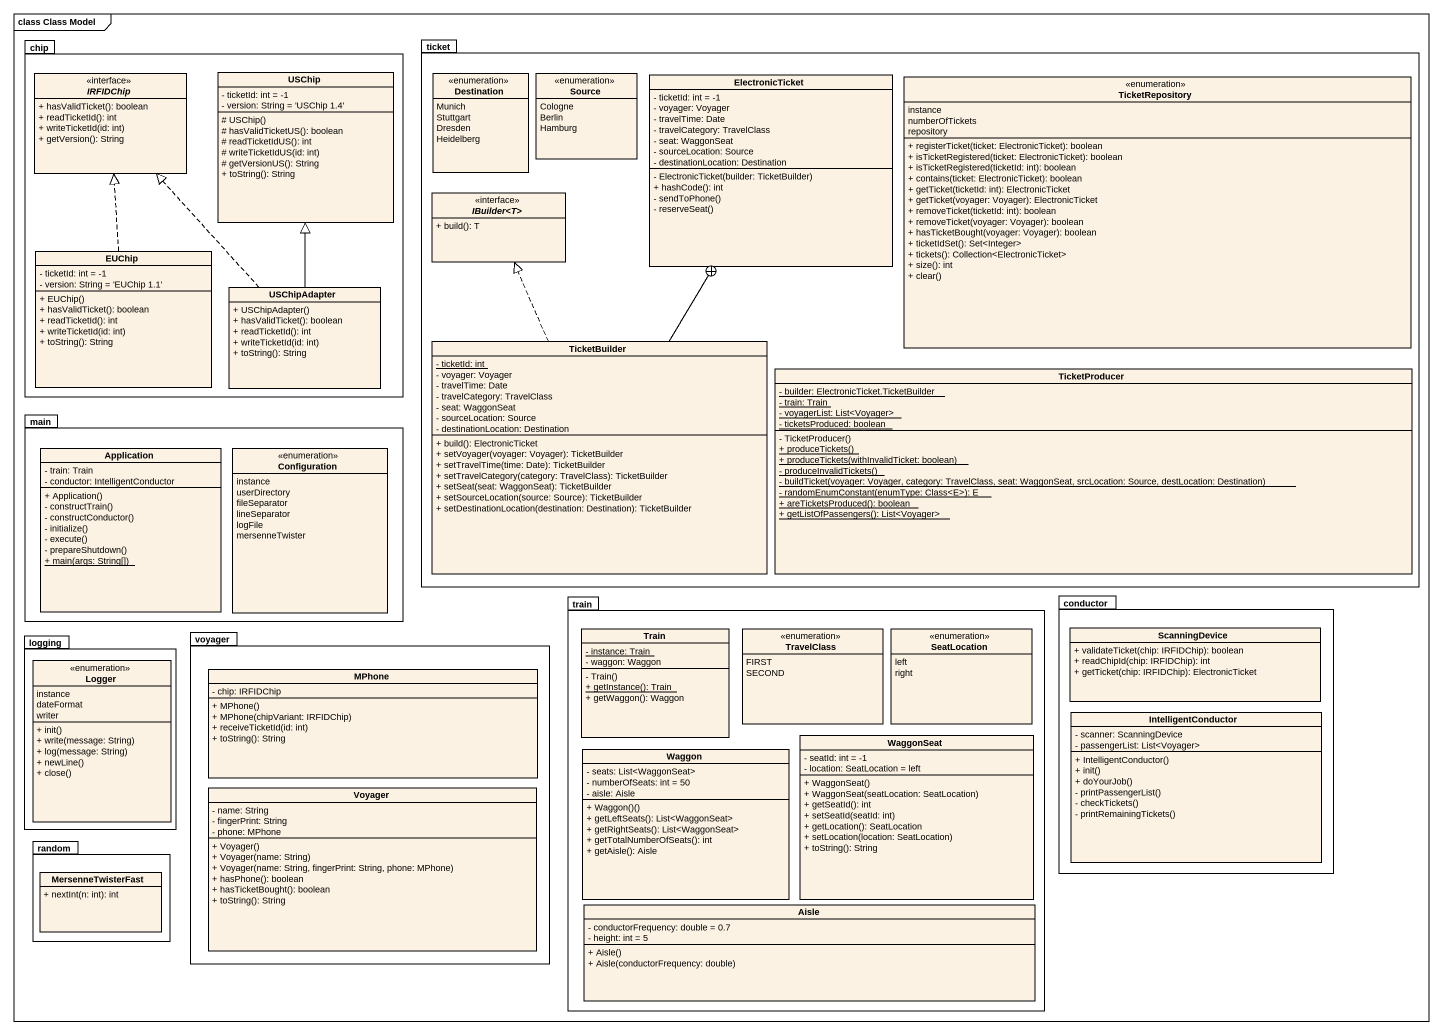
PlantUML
@startuml
mainframe class Class Model
hide circle
hide empty members
skinparam classAttributeIconSize 0
package chip {
  interface IRFIDChip {
    + hasValidTicket(): boolean
    + readTicketId(): int
    + writeTicketId(id: int)
    + getVersion(): String
  }
  class USChip {
    - ticketId: int = -1
    - version: String = 'USChip 1.4'
    # USChip()
    # hasValidTicketUS(): boolean
    # readTicketIdUS(): int
    # writeTicketIdUS(id: int)
    # getVersionUS(): String
    + toString(): String
  }
  class EUChip {
    - ticketId: int = -1
    - version: String = 'EUChip 1.1'
    + EUChip()
    + hasValidTicket(): boolean
    + readTicketId(): int
    + writeTicketId(id: int)
    + toString(): String
  }
  class USChipAdapter {
    + USChipAdapter()
    + hasValidTicket(): boolean
    + readTicketId(): int
    + writeTicketId(id: int)
    + toString(): String
  }
}
package ticket {
  enum Destination {
    Munich
    Stuttgart
    Dresden
    Heidelberg
  }
  enum Source {
    Cologne
    Berlin
    Hamburg
  }
  class ElectronicTicket {
    - ticketId: int = -1
    - voyager: Voyager
    - travelTime: Date
    - travelCategory: TravelClass
    - seat: WaggonSeat
    - sourceLocation: Source
    - destinationLocation: Destination
    - ElectronicTicket(builder: TicketBuilder)
    + hashCode(): int
    - sendToPhone()
    - reserveSeat()
  }
  enum TicketRepository {
    instance
    numberOfTickets
    repository
    + registerTicket(ticket: ElectronicTicket): boolean
    + isTicketRegistered(ticket: ElectronicTicket): boolean
    + isTicketRegistered(ticketId: int): boolean
    + contains(ticket: ElectronicTicket): boolean
    + getTicket(ticketId: int): ElectronicTicket
    + getTicket(voyager: Voyager): ElectronicTicket
    + removeTicket(ticketId: int): boolean
    + removeTicket(voyager: Voyager): boolean
    + hasTicketBought(voyager: Voyager): boolean
    + ticketIdSet(): Set<Integer>
    + tickets(): Collection<ElectronicTicket>
    + size(): int
    + clear()
  }
  interface "IBuilder<T>" as IBuilder_T {
    + build(): T
  }
  class TicketBuilder {
    {static} - ticketId: int
    - voyager: Voyager
    - travelTime: Date
    - travelCategory: TravelClass
    - seat: WaggonSeat
    - sourceLocation: Source
    - destinationLocation: Destination
    + build(): ElectronicTicket
    + setVoyager(voyager: Voyager): TicketBuilder
    + setTravelTime(time: Date): TicketBuilder
    + setTravelCategory(category: TravelClass): TicketBuilder
    + setSeat(seat: WaggonSeat): TicketBuilder
    + setSourceLocation(source: Source): TicketBuilder
    + setDestinationLocation(destination: Destination): TicketBuilder
  }
  class TicketProducer {
    {static} - builder: ElectronicTicket.TicketBuilder
    {static} - train: Train
    {static} - voyagerList: List<Voyager>
    {static} - ticketsProduced: boolean
    - TicketProducer()
    {static} + produceTickets()
    {static} + produceTickets(withInvalidTicket: boolean)
    {static} - produceInvalidTickets()
    {static} - buildTicket(voyager: Voyager, category: TravelClass, seat: WaggonSeat, srcLocation: Source, destLocation: Destination)
    {static} - randomEnumConstant(enumType: Class<E>): E
    {static} + areTicketsProduced(): boolean
    {static} + getListOfPassengers(): List<Voyager>
  }
}
package main {
  class Application {
    - train: Train
    - conductor: IntelligentConductor
    + Application()
    - constructTrain()
    - constructConductor()
    - initialize()
    - execute()
    - prepareShutdown()
    {static} + main(args: String[])
  }
  enum Configuration {
    instance
    userDirectory
    fileSeparator
    lineSeparator
    logFile
    mersenneTwister
  }
}
package train {
  class Train {
    {static} - instance: Train
    - waggon: Waggon
    - Train()
    {static} + getInstance(): Train
    + getWaggon(): Waggon
  }
  enum TravelClass {
    FIRST
    SECOND
  }
  enum SeatLocation {
    left
    right
  }
  class Waggon {
    - seats: List<WaggonSeat>
    - numberOfSeats: int = 50
    - aisle: Aisle
    + Waggon()()
    + getLeftSeats(): List<WaggonSeat>
    + getRightSeats(): List<WaggonSeat>
    + getTotalNumberOfSeats(): int
    + getAisle(): Aisle
  }
  class WaggonSeat {
    - seatId: int = -1
    - location: SeatLocation = left
    + WaggonSeat()
    + WaggonSeat(seatLocation: SeatLocation)
    + getSeatId(): int
    + setSeatId(seatId: int)
    + getLocation(): SeatLocation
    + setLocation(location: SeatLocation)
    + toString(): String
  }
  class Aisle {
    - conductorFrequency: double = 0.7
    - height: int = 5
    + Aisle()
    + Aisle(conductorFrequency: double)
  }
}
package conductor {
  class ScanningDevice {
    + validateTicket(chip: IRFIDChip): boolean
    + readChipId(chip: IRFIDChip): int
    + getTicket(chip: IRFIDChip): ElectronicTicket
  }
  class IntelligentConductor {
    - scanner: ScanningDevice
    - passengerList: List<Voyager>
    + IntelligentConductor()
    + init()
    + doYourJob()
    - printPassengerList()
    - checkTickets()
    - printRemainingTickets()
  }
}
package logging {
  enum Logger {
    instance
    dateFormat
    writer
    + init()
    + write(message: String)
    + log(message: String)
    + newLine()
    + close()
  }
}
package voyager {
  class MPhone {
    - chip: IRFIDChip
    + MPhone()
    + MPhone(chipVariant: IRFIDChip)
    + receiveTicketId(id: int)
    + toString(): String
  }
  class Voyager {
    - name: String
    - fingerPrint: String
    - phone: MPhone
    + Voyager()
    + Voyager(name: String)
    + Voyager(name: String, fingerPrint: String, phone: MPhone)
    + hasPhone(): boolean
    + hasTicketBought(): boolean
    + toString(): String
  }
}
package random {
  class MersenneTwisterFast {
    + nextInt(n: int): int
  }
}
EUChip .up.|> IRFIDChip
USChipAdapter .up.|> IRFIDChip
USChipAdapter -up-|> USChip
TicketBuilder -up-+ ElectronicTicket
TicketBuilder .up.|> IBuilder_T
@enduml
